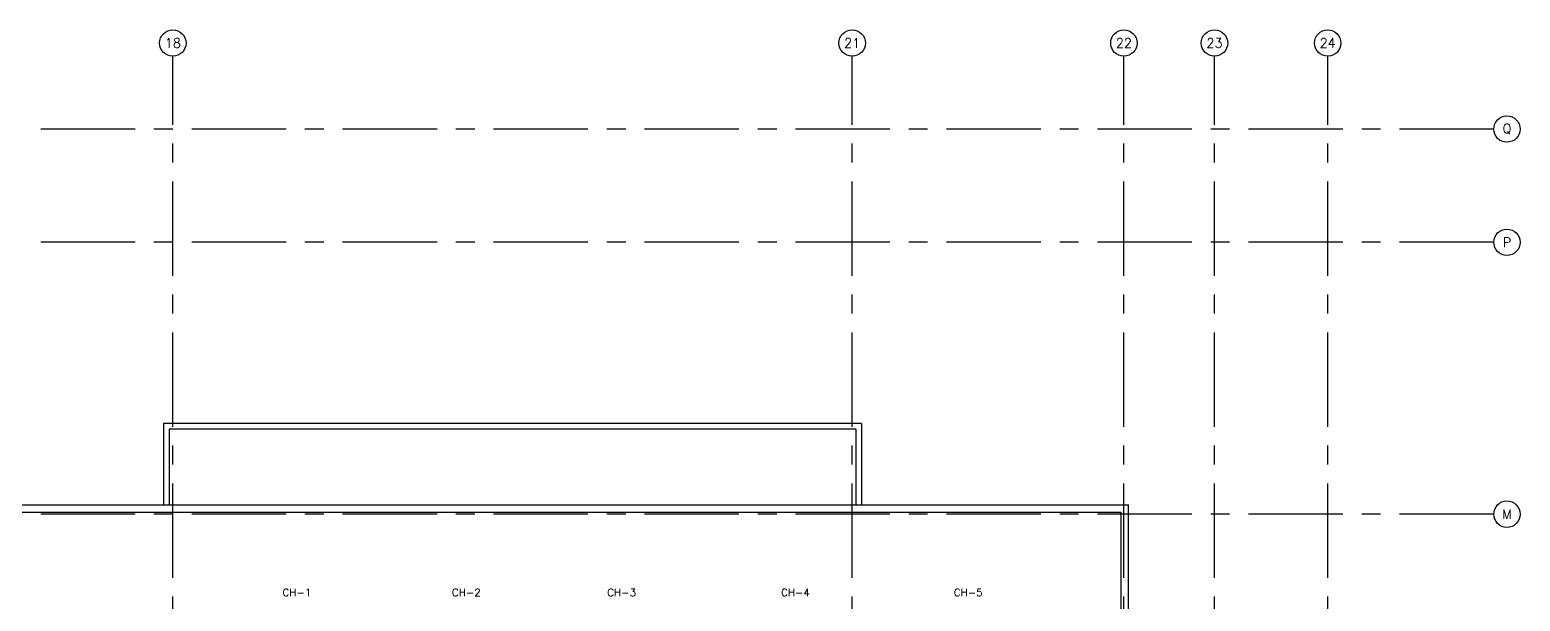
# Model space of a CAD drawing. Extents: x 88800.1 to 88879.5, y 39808.6 to 39887.1.
# Drawn here: x 88839.98 to 88879.47, y 39871.95 to 39887.08 of the extents above; entities that cross this region are included whole.
import ezdxf
from ezdxf.enums import TextEntityAlignment as Align

# ---------------------------------------------------------------- set-up
doc = ezdxf.new("R2010")
doc.units = 0
doc.header["$MEASUREMENT"] = 0
doc.linetypes.add('CENTERX2', pattern=[4, 2.5, -0.5, 0.5, -0.5])
for name, color, linetype in [('AX-CR', 7, 'CONTINUOUS'), ('AX-TXT', 6, 'CONTINUOUS'), ('AXES', 11, 'CENTERX2'), ('PROJ-L', 9, 'CONTINUOUS'), ('RM-NAME', 2, 'CONTINUOUS'), ('ROOF', 9, 'CONTINUOUS')]:
    doc.layers.add(name, color=color, linetype=linetype)
doc.styles.add('ROMANS', font='ROMANS.shx')

# ---------------------------------------------------------------- blocks, each defined once
blk = doc.blocks.new('AXU')
at = {"layer": 'AX-CR'}
blk.add_circle((0, 350), 350, dxfattribs=at)
at = {"layer": 'AX-TXT', "style": 'ROMANS'}
blk.add_attdef('AX', text='', height=250, dxfattribs=at).set_placement((0, 350), align=Align.MIDDLE)
blk = doc.blocks.new('AXR')
at = {"layer": 'AX-CR'}
blk.add_circle((350, 0), 350, dxfattribs=at)
at = {"layer": 'AX-TXT', "style": 'ROMANS'}
blk.add_attdef('AX', text='', height=250, dxfattribs=at).set_placement((350, 0), align=Align.MIDDLE)

msp = doc.modelspace()

# ---------------------------------------------------------------- linework, layer by layer
at = {"layer": 'AXES'}
for p, q in [((88843.77, 39808.567), (88843.77, 39886.38)), ((88861.77, 39808.567), (88861.77, 39886.38)), ((88868.97, 39808.567), (88868.97, 39886.38)), ((88871.37, 39808.567), (88871.37, 39886.38)), ((88874.37, 39808.567), (88874.37, 39886.38)), ((88878.77, 39884.452), (88800.871, 39884.452)), ((88878.77, 39881.452), (88800.871, 39881.452)), ((88878.77, 39874.252), (88800.871, 39874.252))]:
    msp.add_line(p, q, dxfattribs=at)
at = {"layer": 'PROJ-L', "linetype": 'Continuous'}
for p, q in [((88862.02, 39876.652), (88843.52, 39876.652)), ((88843.52, 39876.652), (88843.52, 39874.502)), ((88862.02, 39876.652), (88862.02, 39874.502)), ((88861.87, 39876.502), (88843.67, 39876.502)), ((88843.67, 39876.502), (88843.67, 39874.502)), ((88861.87, 39876.502), (88861.87, 39874.502))]:
    msp.add_line(p, q, dxfattribs=at)
at = {"layer": 'ROOF'}
for p, q in [((88830.071, 39874.502), (88869.096, 39874.502)), ((88836.646, 39874.302), (88868.896, 39874.302))]:
    msp.add_line(p, q, dxfattribs=at)
at = {"layer": 'ROOF', "color": 0, "linetype": 'Continuous'}
for p, q in [((88868.896, 39846.402), (88868.896, 39874.302)), ((88869.096, 39846.552), (88869.096, 39874.502))]:
    msp.add_line(p, q, dxfattribs=at)

# ---------------------------------------------------------------- block references
at = {"layer": 'AXES', "xscale": 0.001000000003841706, "yscale": 0.000999999996565748, "zscale": 0.001}
for name, p, values in [('AXU', (88843.77, 39886.38), {'AX': '18'}), ('AXU', (88861.77, 39886.38), {'AX': '21'}), ('AXU', (88868.97, 39886.38), {'AX': '22'}), ('AXU', (88871.37, 39886.38), {'AX': '23'}), ('AXU', (88874.37, 39886.38), {'AX': '24'}), ('AXR', (88878.77, 39884.452), {'AX': 'Q'}), ('AXR', (88878.77, 39881.452), {'AX': 'P'}), ('AXR', (88878.77, 39874.252), {'AX': 'M'})]:
    msp.add_blockref(name, p, dxfattribs=at).add_auto_attribs(values)

# ---------------------------------------------------------------- texts
at = {"layer": 'RM-NAME', "style": 'ROMANS', "width": 1}
for s, p in [('CH-1', (88847.057, 39872.178)), ('CH-2', (88851.549, 39872.178)), ('CH-3', (88855.662, 39872.178)), ('CH-4', (88860.268, 39872.178)), ('CH-5', (88864.845, 39872.178))]:
    msp.add_text(s, height=0.2, dxfattribs=at).set_placement(p, align=Align.MIDDLE)

doc.saveas('drawing.dxf')
